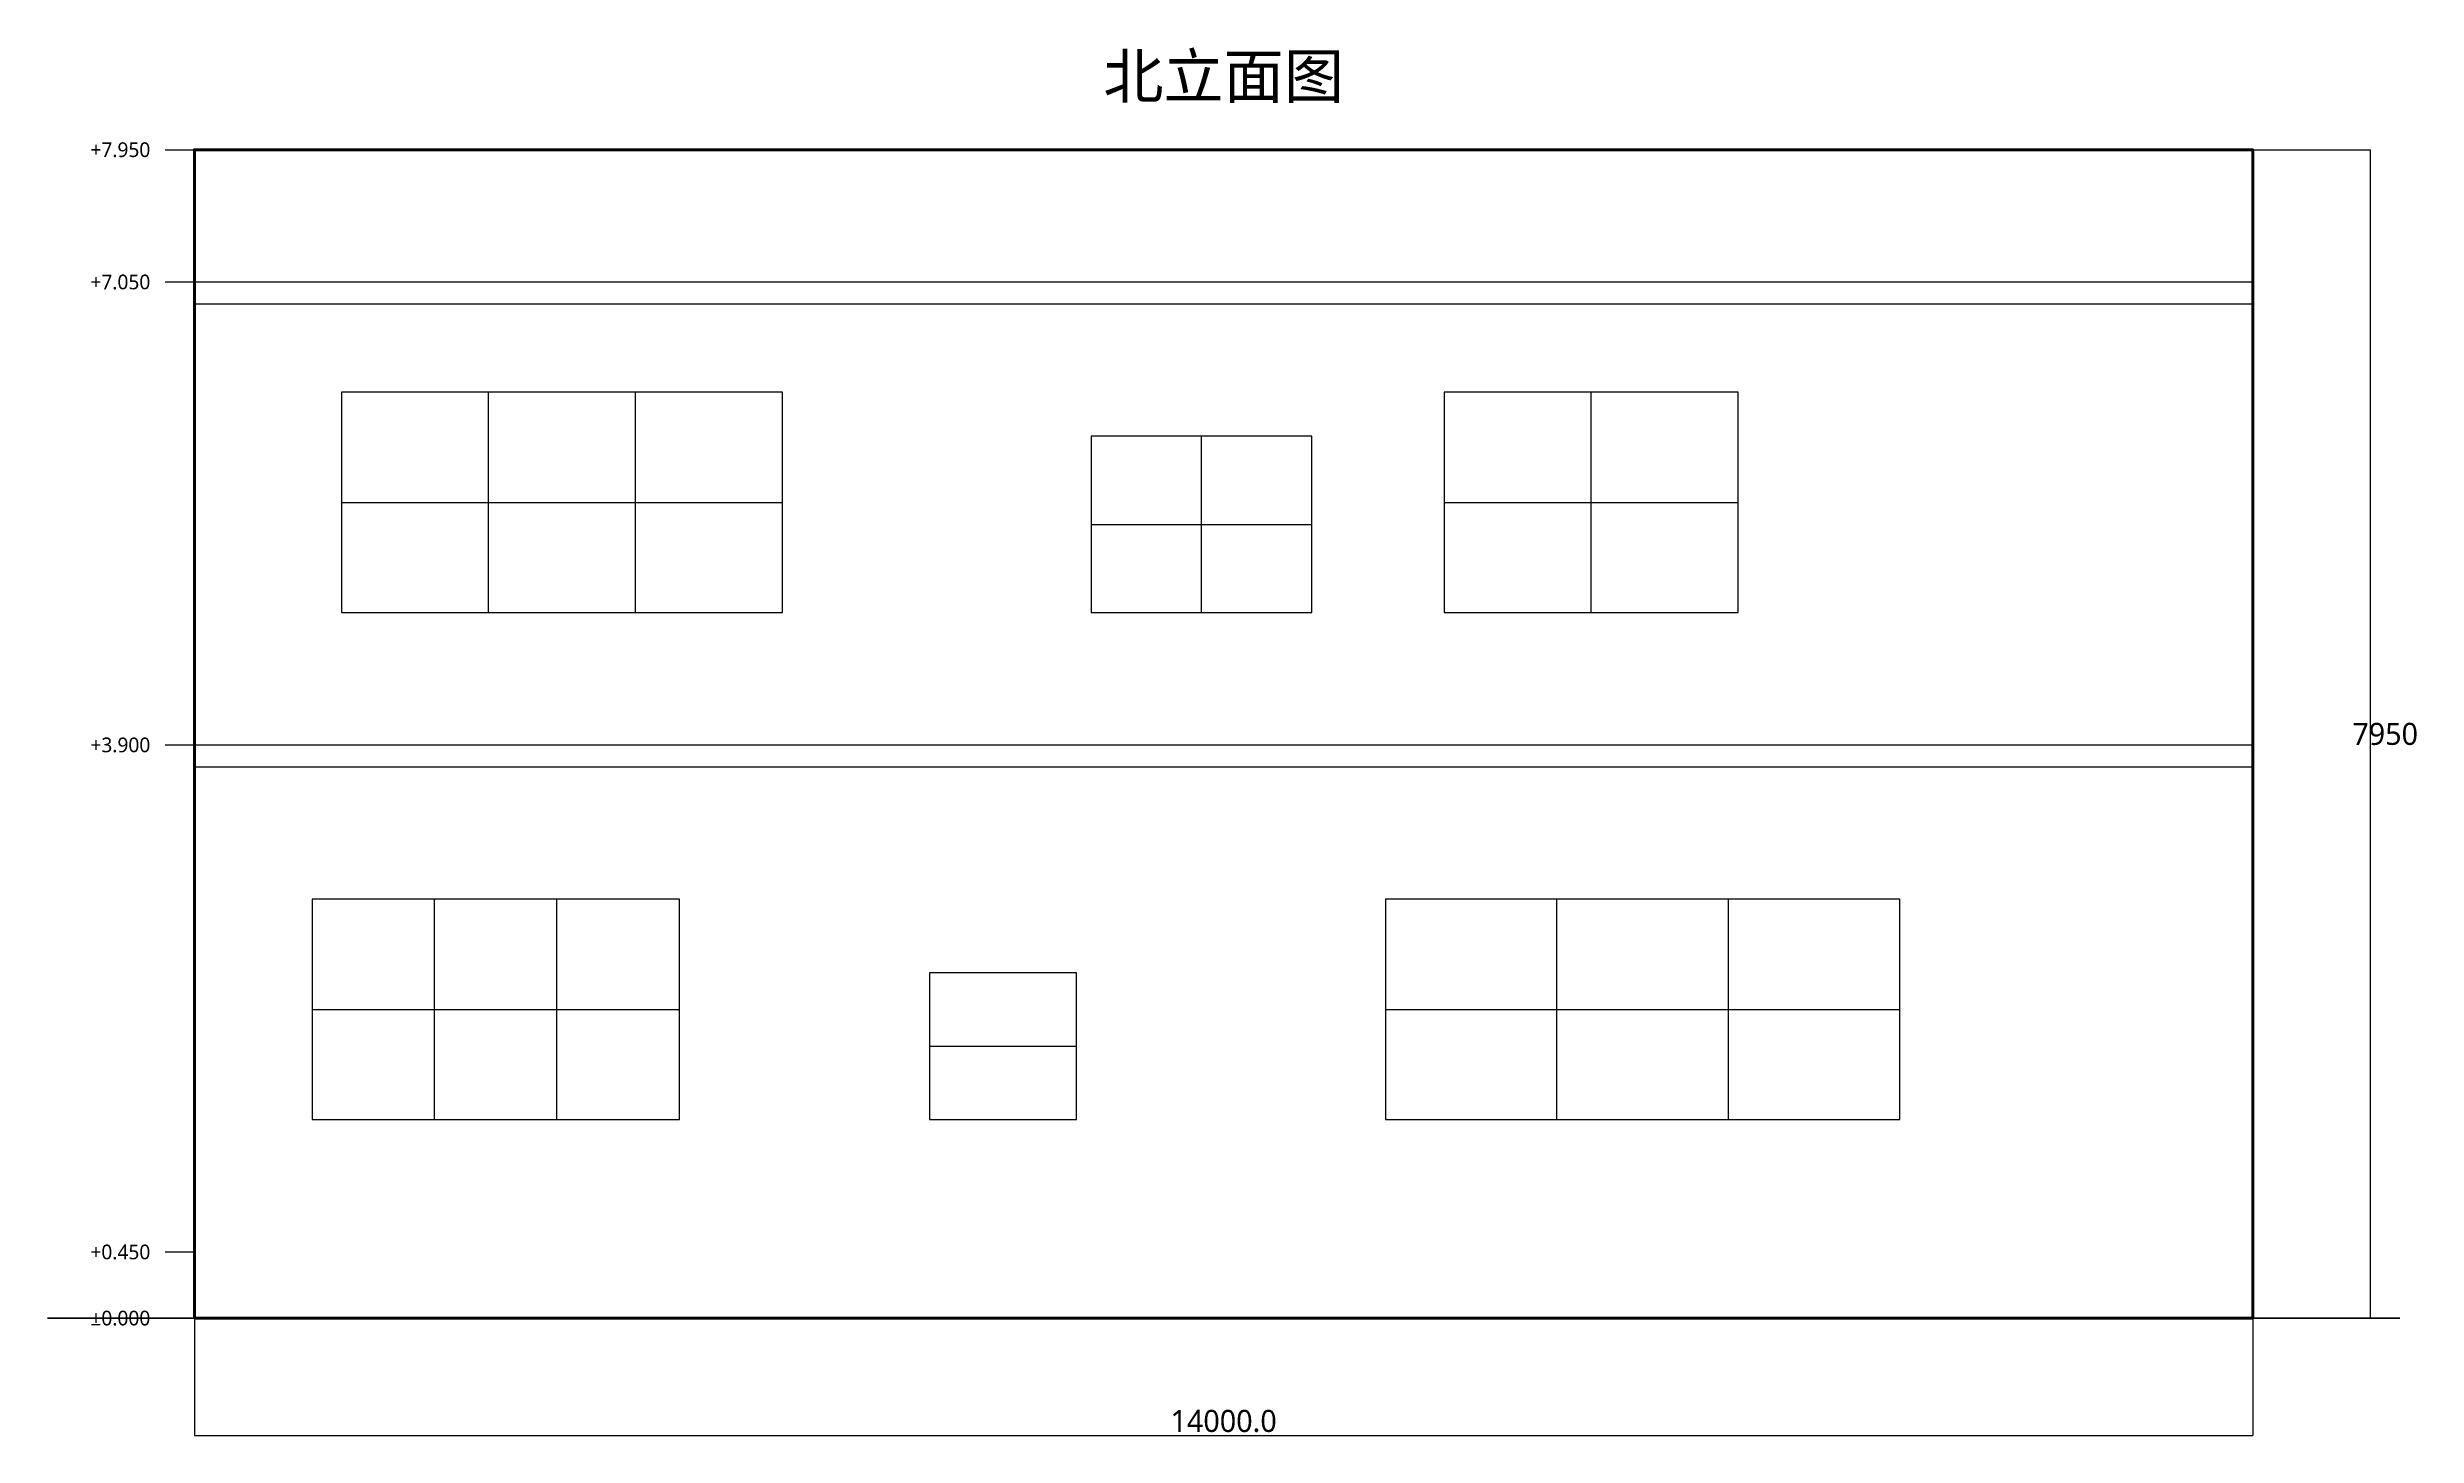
# Model space of a CAD drawing. Header units: millimetres. Extents: x -1000 to 15114, y -800 to 8646.
import ezdxf
from ezdxf.enums import TextEntityAlignment as Align

# ---------------------------------------------------------------- set-up
doc = ezdxf.new("R2010")
doc.units = ezdxf.units.MM
for name, color, linetype in [('DIM', 1, 'Continuous'), ('GROUND', 42, 'Continuous'), ('TEXT', 250, 'Continuous'), ('WALL', 250, 'Continuous'), ('WINDOW', 4, 'Continuous')]:
    doc.layers.add(name, color=color, linetype=linetype)
doc.styles.add('CJK', font='NotoSansCJK-Regular.ttc')

msp = doc.modelspace()

# ---------------------------------------------------------------- linework, layer by layer
at = {"layer": 'DIM', "color": 1}
for p, q in [((-200, 7950), (0, 7950)), ((14000, 7950), (14800, 7950)), ((14800, 0), (14800, 7950)), ((-200, 7050), (0, 7050)), ((-200, 3900), (0, 3900)), ((-200, 450), (0, 450)), ((-200, 0), (0, 0)), ((0, 0), (0, -800)), ((14000, 0), (14000, -800)), ((14000, 0), (14800, 0)), ((0, -800), (14000, -800))]:
    msp.add_line(p, q, dxfattribs=at)
at = {"layer": 'GROUND', "lineweight": 30}
msp.add_line((-1000, 0), (15000, 0), dxfattribs=at)
at = {"layer": 'WALL', "color": 8}
for p, q in [((0, 7050), (14000, 7050)), ((0, 6900), (14000, 6900)), ((0, 3900), (14000, 3900)), ((0, 3750), (14000, 3750))]:
    msp.add_line(p, q, dxfattribs=at)
at = {"layer": 'WALL', "color": 250, "lineweight": 50}
msp.add_lwpolyline([(0, 0), (0, 7950), (14000, 7950), (14000, 0), (0, 0)], close=True, dxfattribs=at)
at = {"layer": 'WINDOW', "color": 4}
for p, q in [((2000, 4800), (2000, 6300)), ((3000, 4800), (3000, 6300)), ((9500, 4800), (9500, 6300)), ((6850, 4800), (6850, 6000)), ((1000, 5550), (4000, 5550)), ((8500, 5550), (10500, 5550)), ((6100, 5400), (7600, 5400)), ((1633, 1350), (1633, 2850)), ((2466, 1350), (2466, 2850)), ((9266, 1350), (9266, 2850)), ((10433, 1350), (10433, 2850)), ((800, 2100), (3300, 2100)), ((8100, 2100), (11600, 2100)), ((5000, 1850), (6000, 1850))]:
    msp.add_line(p, q, dxfattribs=at)
for points in [[(1000, 4800), (4000, 4800), (4000, 6300), (1000, 6300), (1000, 4800)], [(8500, 4800), (10500, 4800), (10500, 6300), (8500, 6300), (8500, 4800)], [(6100, 4800), (7600, 4800), (7600, 6000), (6100, 6000), (6100, 4800)], [(800, 1350), (3300, 1350), (3300, 2850), (800, 2850), (800, 1350)], [(8100, 1350), (11600, 1350), (11600, 2850), (8100, 2850), (8100, 1350)], [(5000, 1350), (6000, 1350), (6000, 2350), (5000, 2350), (5000, 1350)]]:
    msp.add_lwpolyline(points, close=True, dxfattribs=at)

# ---------------------------------------------------------------- texts
at = {"layer": 'DIM', "color": 1, "style": 'CJK'}
for s, p in [('+7.950', (-300, 7950)), ('+7.050', (-300, 7050)), ('+3.900', (-300, 3900)), ('+0.450', (-300, 450)), ('±0.000', (-300, 0))]:
    msp.add_text(s, height=100, dxfattribs=at).set_placement(p, align=Align.MIDDLE_RIGHT)
for s, p in [('7950', (14900, 3975)), ('14000.0', (7000, -700))]:
    msp.add_text(s, height=150, dxfattribs=at).set_placement(p, align=Align.MIDDLE_CENTER)
at = {"layer": 'TEXT', "color": 250, "style": 'CJK'}
msp.add_text('北立面图', height=300, dxfattribs=at).set_placement((7000, 8450), align=Align.MIDDLE_CENTER)

doc.saveas('drawing.dxf')
